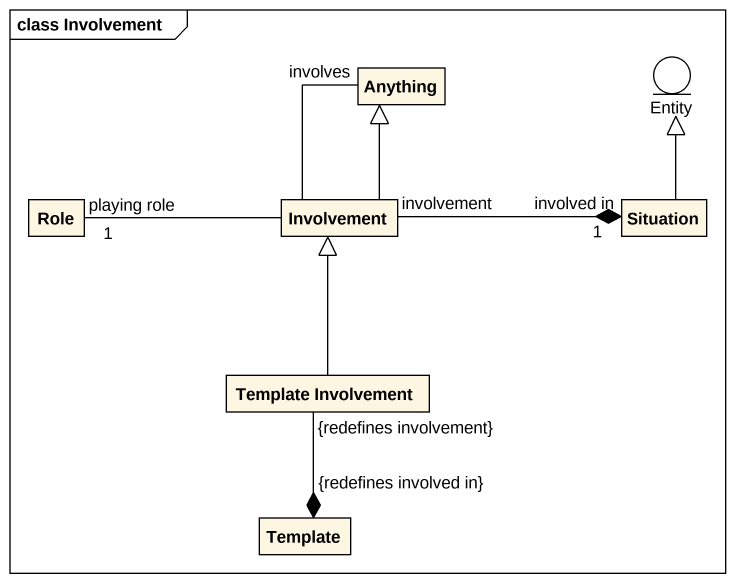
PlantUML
@startuml
mainframe class Involvement
allowmixing
hide circle
hide empty members
class Anything
entity "Entity" as Entity_
class Role
class Involvement
class Situation
class "Template Involvement" as Template_Involvement
class Template
Involvement -up-|> Anything
Involvement -up- "involves" Anything
Involvement -left- "playing role\n1" Role
Involvement "involvement" -right-* "involved in\n1" Situation
Situation -up-|> Entity_
Template_Involvement -up-|> Involvement
Template "{redefines involved in}" *-up- "{redefines involvement}" Template_Involvement
@enduml
